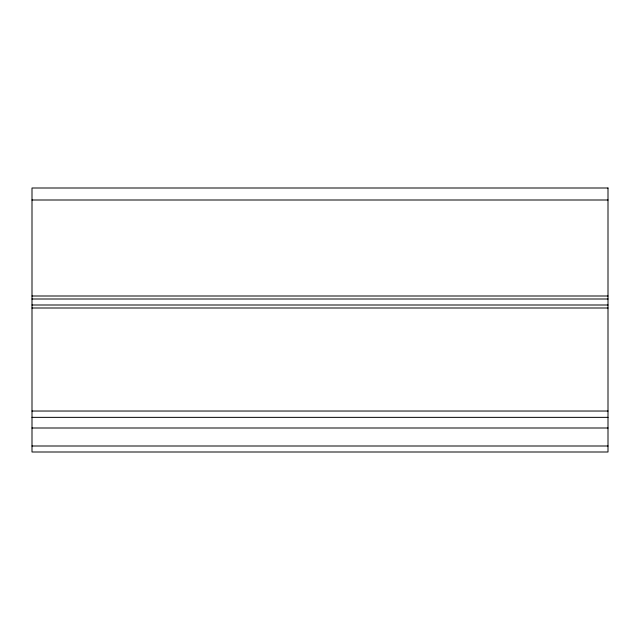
<?xml version="1.0" encoding="UTF-8"?>
<svg xmlns="http://www.w3.org/2000/svg" width="640" height="640" viewBox="0 0 640 640"><rect width="100%" height="100%" fill="white"/><g stroke="black" fill="none" stroke-linecap="round" stroke-linejoin="round"><path stroke-width="0.96" d="M32 200L608 200M32 296L608 296M32 299L608 299M32 305L608 305M32 308L608 308M32 411.032L608 411.032M32 417.36L608 417.36M32 428L608 428M32 446L608 446M608 188L32 188L32 452L608 452L608 188"/></g></svg>
